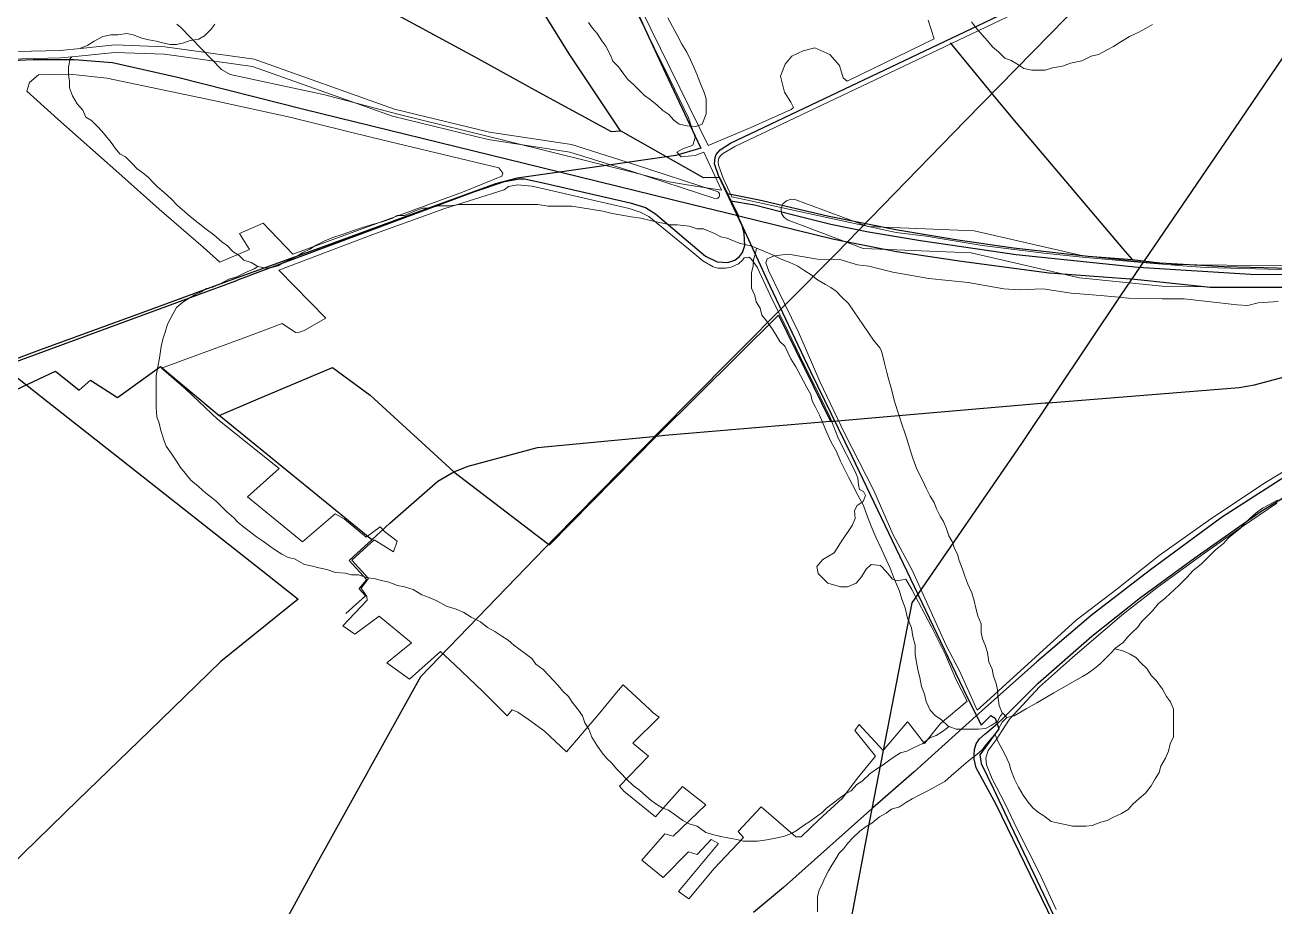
# Model space of a CAD drawing. Header units: metres. Extents: x 3 to 1027712, y 40 to 4430649.
# Drawn here: x 505099 to 507104, y 4404000 to 4405413 of the extents above; entities that cross this region are included whole.
import ezdxf

# ---------------------------------------------------------------- set-up
doc = ezdxf.new("R2010")
doc.units = ezdxf.units.M
doc.header["$MEASUREMENT"] = 0
for name, color, linetype, lineweight in [('Carreteras_5_km', 2, 'Continuous', 30), ('Cauces_artificiales_5_km', 141, 'Continuous', 30), ('Lineas_electricas_5_km', 1, 'Continuous', 30), ('Tuberias_distribucion_agua_ABAQUA', 5, 'Continuous', 30)]:
    doc.layers.add(name, color=color, linetype=linetype, lineweight=lineweight)
for name, color, linetype, lineweight, true_color in [('Habitats_5_km', 7, 'Continuous', 9, 0xbefad2), ('Humedales_5_km', 7, 'Continuous', 9, 0xdbcafc), ('Itinerarios_Espacios_naturales_Protegidos_5_km', 7, 'Continuous', 30, 0x3800b0)]:
    doc.layers.add(name, color=color, linetype=linetype, lineweight=lineweight, true_color=true_color)

msp = doc.modelspace()

# ---------------------------------------------------------------- linework, layer by layer
at = {"layer": 'Carreteras_5_km'}
for p, q in [((505440.9, 4405004.3, 1.4), (505482.1, 4405019.9, 1.4)), ((505437.7, 4405003.1, 1.3), (505440.9, 4405004.3, 1.4))]:
    msp.add_line(p, q, dxfattribs=at)
for points in [[(506206.3, 4405200.6, 1.3), (506207.9, 4405205.2, 1.2), (506214.4, 4405212.9, 1.2), (506231.1, 4405223.5, 1.1), (506703.5, 4405448, 1)], [(506211.6, 4405171.6, 1.6), (506205.1, 4405190.5, 1.4), (506206.3, 4405200.6, 1.3)], [(505482.1, 4405019.9, 1.4), (505819.1, 4405145.8, 1.1), (505868.2, 4405162.3, 1.3), (505892.5, 4405166.6, 1.7), (505900.7, 4405166.2, 1.7), (505932.4, 4405159.5, 1.7), (506070, 4405127.8, 1.9), (506094.3, 4405120.4, 2), (506110.7, 4405110.1, 2), (506191, 4405042.2, 1.8), (506209.7, 4405033.2, 1.6), (506226.4, 4405032.3, 1.7), (506237.8, 4405036.2, 1.7), (506245.1, 4405041.8, 1.5), (506250.3, 4405048.5, 1.5), (506253.7, 4405059.7, 1.7)], [(506252.7, 4405079.2, 2), (506249.4, 4405091, 2), (506211.6, 4405171.6, 1.6)], [(506253.7, 4405059.7, 1.7), (506253.2, 4405068.6, 1.8), (506252.7, 4405079.2, 2)], [(505067.9, 4404866.8, 1.5), (505379.1, 4404981.5, 1.4), (505437.7, 4405003.1, 1.3)]]:
    msp.add_polyline3d(points, dxfattribs=at)
at = {"layer": 'Cauces_artificiales_5_km'}
for points in [[(506244, 4405106.6, 2.4), (506239.5, 4405115.7, 4.2), (506226.1, 4405142.9, 4.2), (506213.1, 4405169.2, 4.2), (506211.9, 4405168.8, 4.2), (506187.5, 4405168, 3.9), (506054.4, 4405243.3, 4), (505972.2, 4405367.1, 4), (505838, 4405583.2, 4.1), (505744.6, 4405733.7, 4.1)], [(505838, 4405583.2, 4.1), (505718.8, 4405612.9, 0.7), (505503.5, 4405655, 0.3), (505385.2, 4405679.9, 0.5), (505383.9, 4405679.5, 0.3), (505286.5, 4405663, 2.8), (505287.6, 4405662.3, 2.9), (505335.6, 4405630.6, 4.6), (505454, 4405565.5, 2.1), (505467.1, 4405558.3, 1.8), (505535.7, 4405520.4, -0.3), (505624.2, 4405469.2, -0.5), (505820.6, 4405362.2, 2.6), (505922.4, 4405306.2, 3.2), (506039.4, 4405242.6, 4), (506054.4, 4405243.3, 4)], [(506583.3, 4405384.3, 3.1), (506649.6, 4405303.8, 3.3), (506651.2, 4405301.9, 3.3), (506689.1, 4405256.3, 3.4), (506860.3, 4405054, 3), (506875.1, 4405036.8, 2.8)], [(507116.8, 4404991.9, 2.1), (507000, 4404991.9, 2), (506879.6, 4405004.9, 2.4), (506873.7, 4405005.3, 2.4), (506871.7, 4405005.4, 2.4), (506742.2, 4405015.1, 2.3), (506601.1, 4405033.6, 2.1), (506497.2, 4405049.4, 2.2), (506418.4, 4405065, 2.2), (506415.2, 4405065.6, 2.2), (506394.2, 4405069.8, 2.2), (506244, 4405106.6, 2.4), (506242, 4405107.1, 2.4), (506240.4, 4405107.5, 2.4), (506167.9, 4405125.3, 2.5), (505899.8, 4405191, 2.6), (505546.7, 4405277.6, 2.6), (505343.7, 4405329, 2.8), (505239.9, 4405352.4, 2.8), (505178.2, 4405357.1, 2.9), (505112.7, 4405357.1, 3.1), (504985.2, 4405351.5, 3.3)], [(506226.1, 4405142.9, 4.2), (506276.9, 4405132.7, 0.5), (506386.6, 4405107, 0.7), (506496.3, 4405085, 0.5), (506595.3, 4405068.6, 0.3), (506685, 4405055.8, 0.4), (506804.7, 4405042.2, 0.6), (506875.1, 4405036.8, 2.8), (506919.4, 4405031.5, 0.5), (507022.7, 4405025.8, 1), (507149.3, 4405022.5, 3.2)], [(507825.6, 4405040.5, 1.5), (507815, 4405031.7, 1.2), (507812.9, 4405030, 1.2), (507785.9, 4405007.6, 1.3), (507700.7, 4404974.4, 1.6), (507606.2, 4404940.3, 2), (507520.2, 4404902.6, 2.5), (507367.9, 4404828.4, 2.7), (507248.7, 4404763.2, 2.9), (507148, 4404706.8, 2.9), (507018.5, 4404623.2, 2.9), (506902.2, 4404537.7, 2.9), (506809.2, 4404466.3, 2.9), (506722.3, 4404392, 3.2), (506634.7, 4404313.9, 3.3), (506628.8, 4404308.5, 3.3), (506625.2, 4404305.3, 3.3), (506624.9, 4404305, 3.3), (506525.5, 4404215.1, 3.4), (506458.8, 4404157, 3.5), (506454, 4404152.8, 3.5), (506435.1, 4404136.3, 3.4), (506315.8, 4404029.9, 3.9), (506267.9, 4403989.8, 4.1)], [(505655.5, 4404587.4, 3.8), (505424.5, 4404775.8, 4), (505410.6, 4404787.1, 4), (505469.7, 4404812, 4), (505592.6, 4404863.8, 4), (505653, 4404819.2, 4), (505787.4, 4404696.6, 4), (505937.1, 4404581.9, 4), (505940.7, 4404579.2, 4), (506112.3, 4404753.9, 3.9), (506113.2, 4404754.8, 3.9), (506307.6, 4404948, 4), (506391.3, 4404777.6, 3.4)], [(505613.7, 4404469.1, 5.3), (505645.7, 4404497.4, 3.8), (505635.3, 4404509.1, 3.8), (505647.4, 4404523.4, 3.8), (505619.1, 4404554.2, 3.8), (505632.4, 4404566.4, 3.8), (505655.5, 4404587.4, 3.8), (505684.7, 4404614, 3.8), (505761.3, 4404681.3, 3.9), (505787.4, 4404696.6, 3.9), (505809.9, 4404705.5, 3.9), (505921.2, 4404735.6, 3.9), (506107.6, 4404753.4, 3.9), (506112.3, 4404753.9, 3.9), (506125.3, 4404755.1, 3.9), (506391.3, 4404777.6, 3.4), (506396.7, 4404778, 3.4), (506451, 4404782.6, 3.3), (506735.5, 4404807, 3.3), (506738.2, 4404807.2, 3.3), (506740.7, 4404807.4, 3.3), (507046.7, 4404831.5, 3.3), (507071.4, 4404835.8, 3.3), (507317, 4404901.8, 3.3)], [(504962.8, 4404819, 1.7), (505001.2, 4404788.7, 2), (505094.9, 4404832.7, 2.6), (505148.1, 4404858.2, 2.8), (505186.5, 4404827.5, 2.8), (505204.6, 4404843.6, 2.9), (505247.6, 4404815.6, 3.2), (505316.6, 4404865.4, 3.3), (505410.6, 4404787.1, 4)], [(506767.2, 4403936.1, 2.1), (506656.9, 4404163.1, 2.1), (506625.1, 4404221.7, 2.2), (506621.5, 4404235.9, 2.2), (506621.5, 4404242.6, 2.2), (506622.3, 4404251.3, 2.2), (506625.1, 4404260.4, 2.2), (506630.2, 4404268.2, 2.2), (506639.4, 4404276.2, 2.2), (506642.1, 4404278.6, 2.2), (506658.9, 4404293.1, 2.2), (506667, 4404300.1, 2.2), (506724.5, 4404357.6, 2.1), (506810.3, 4404432.7, 2.1), (506888.4, 4404495.1, 2.1), (506975.7, 4404558.3, 2.1), (507081.9, 4404633.3, 2.1), (507202.2, 4404706.9, 2.1)]]:
    msp.add_polyline3d(points, dxfattribs=at)
at = {"layer": 'Habitats_5_km'}
for points in [[(507108.3, 4404651), (507094.2, 4404643.4), (507084, 4404638.4), (507073.8, 4404630.8), (507063.6, 4404621.9), (507055.9, 4404614.3), (507048.3, 4404605.4), (507038.1, 4404597.8), (507029.1, 4404590.2), (507021.5, 4404581.3), (507008.7, 4404571.2), (506998.5, 4404561.1), (506985.7, 4404548.4), (506972.9, 4404538.2), (506962.7, 4404526.8), (506949.9, 4404514.1), (506935.9, 4404501.5), (506928.2, 4404493.9), (506916.7, 4404485), (506907.8, 4404473.6), (506898.8, 4404464.7), (506889.9, 4404455.8), (506883.5, 4404446.9), (506875.8, 4404439.3), (506868.2, 4404431.7), (506860.5, 4404422.9), (506849, 4404414), (506847.5, 4404412.5), (506841.4, 4404406.4), (506833.7, 4404398.8), (506823.5, 4404388.6), (506814.5, 4404381), (506804.3, 4404373.4), (506795.4, 4404368.4), (506749.3, 4404341.8), (506737.6, 4404335), (506722.1, 4404326.1), (506705, 4404316.2), (506685.7, 4404305.1), (506674.3, 4404302.6), (506667.5, 4404309.4), (506666.7, 4404310.2), (506661.6, 4404321.6), (506660.4, 4404333.1), (506659.2, 4404347.1), (506656.7, 4404357.2), (506652.9, 4404368.7), (506650.4, 4404380.1), (506645.4, 4404391.6), (506642.9, 4404406.8), (506639.1, 4404418.3), (506635.3, 4404428.4), (506632.8, 4404438.6), (506632.9, 4404452.6), (506627.8, 4404465.3), (506624.1, 4404478), (506621.6, 4404489.5), (506617.8, 4404502.2), (506611.5, 4404516.2), (506606.5, 4404528.9), (506602.7, 4404540.3), (506597.7, 4404554.3), (506595.1, 4404564.5), (506590.1, 4404573.4), (506586.3, 4404584.8), (506581.3, 4404593.8), (506577.5, 4404605.2), (506572.5, 4404616.6), (506567.4, 4404625.6), (506561.1, 4404637), (506557.3, 4404647.2), (506551, 4404657.4), (506544.7, 4404670.1), (506538.4, 4404684.1), (506529.5, 4404700.6), (506523.2, 4404718.4), (506518.2, 4404734.9), (506514.4, 4404747.7), (506510.7, 4404759.1), (506505.6, 4404773.1), (506501.9, 4404784.5), (506498.1, 4404796), (506493.1, 4404811.2), (506490.6, 4404822.7), (506488.1, 4404832.9), (506484.3, 4404845.6), (506481.8, 4404855.7), (506478, 4404871), (506474.3, 4404886.3), (506472.7, 4404891.5), (506470.5, 4404895.2), (506460.4, 4404907.9), (506419.9, 4404966.4), (506408.5, 4404977.9), (506400.9, 4404985.5), (506392, 4404991.9), (506383.1, 4404997), (506370.4, 4405004.7), (506360.3, 4405012.3), (506350.1, 4405018.7), (506338.7, 4405026.3), (506324.7, 4405032.7), (506312, 4405037.8), (506299.3, 4405044.2), (506284.1, 4405050.6), (506272.5, 4405055.2), (506265, 4405058.3), (506244.7, 4405063.4), (506225.6, 4405071.1), (506215.4, 4405073.6), (506205.3, 4405078.7), (506187.5, 4405086.4), (506177.3, 4405086.4), (506164.6, 4405090.3), (506145.5, 4405092.9), (506134.1, 4405092.9), (506122.6, 4405095.4), (506104.8, 4405099.3), (506087.1, 4405103.1), (506071.8, 4405105.7), (506056.5, 4405108.3), (506041.3, 4405110.9), (506026, 4405114.7), (506009.5, 4405117.3), (505993, 4405119.9), (505976.4, 4405122.5), (505957.3, 4405122.5), (505938.3, 4405122.5), (505921.7, 4405125.1), (505903.9, 4405125.2), (505882.3, 4405125.2), (505872.1, 4405125.2), (505854.3, 4405125.3), (505836.5, 4405125.3), (505817.4, 4405125.4), (505797, 4405125.4), (505780.5, 4405122.9), (505762.7, 4405122.9), (505747.4, 4405119.2), (505737.2, 4405119.2), (505727, 4405115.4), (505707.9, 4405107.8), (505696.5, 4405107.8), (505687.5, 4405102.8), (505672.2, 4405097.7), (505654.4, 4405092.7), (505639.1, 4405087.6), (505626.4, 4405083.8), (505609.8, 4405077.5), (505593.3, 4405072.5), (505579.2, 4405066.2), (505566.5, 4405059.8), (505556.3, 4405053.5), (505544.8, 4405048.5), (505534.6, 4405042.1), (505524.4, 4405037.1), (505514.2, 4405032), (505505.3, 4405026.9), (505495.1, 4405024.4), (505484.9, 4405023.2), (505473.5, 4405025.7), (505473, 4405026), (505462, 4405032.1), (505450.6, 4405036), (505443, 4405043.6), (505432.8, 4405050), (505424, 4405058.9), (505415.1, 4405065.3), (505402.4, 4405076.7), (505389.7, 4405085.7), (505377, 4405095.8), (505364.4, 4405106), (505355.5, 4405113.7), (505344.1, 4405123.9), (505333.9, 4405134.1), (505322.5, 4405144.3), (505312.4, 4405153.2), (505304.8, 4405160.8), (505297.2, 4405168.5), (505288.3, 4405176.1), (505279.4, 4405182.5), (505270.5, 4405191.4), (505260.4, 4405201.6), (505251.5, 4405206.7), (505243.9, 4405215.6), (505237.6, 4405224.5), (505226.2, 4405238.5), (505217.3, 4405248.7), (505205.9, 4405260.2), (505197, 4405265.3), (505192, 4405276.7), (505183.1, 4405286.9), (505175.5, 4405299.6), (505170.5, 4405312.3), (505170.5, 4405322.5), (505169.3, 4405333.9), (505169.4, 4405345.4), (505172, 4405359.3), (505174.4, 4405362.2), (505243.6, 4405369.3), (505322.9, 4405366.3), (505464, 4405346.4), (505688.7, 4405266.9), (505842.2, 4405229.4), (505973, 4405209.4), (506071.5, 4405178.9), (506205.5, 4405134.9), (506208.2, 4405134.4), (506210.7, 4405135.4), (506212.6, 4405137.4), (506213.4, 4405139.9), (506213, 4405142.4), (506211.4, 4405144.9), (506209.3, 4405145.9), (506075.2, 4405189.9), (505975.7, 4405221.4), (505844.5, 4405241.4), (505692.1, 4405278.4), (505466.8, 4405358.4), (505323.9, 4405378.4), (505243.2, 4405381.3), (505188.4, 4405375.7), (505188.6, 4405375.8), (505200, 4405380.9), (505210.2, 4405387.2), (505224.3, 4405394.8), (505237, 4405397.3), (505248.5, 4405397.3), (505262.5, 4405399.8), (505272.6, 4405397.2), (505286.6, 4405392.1), (505298, 4405389.6), (505309.5, 4405387), (505319.7, 4405384.4), (505332.4, 4405381.9), (505342.5, 4405381.8), (505354, 4405384.4), (505364.2, 4405388.1), (505378.2, 4405390.6), (505387.1, 4405395.7), (505397.4, 4405405.9), (505403.7, 4405414.7)], [(506003, 4405417.2), (506009.4, 4405408.3), (506017, 4405399.4), (506024.6, 4405387.9), (506030.9, 4405379), (506038.5, 4405365), (506042.2, 4405354.9), (506051.1, 4405345.9), (506060, 4405334.5), (506066.3, 4405325.6), (506075.2, 4405317.9), (506082.8, 4405310.3), (506092.9, 4405300.1), (506101.8, 4405293.7), (506113.2, 4405284.8), (506122.1, 4405275.9), (506132.2, 4405269.5), (506139.8, 4405260.6), (506148.7, 4405254.2), (506161.4, 4405251.7), (506175.4, 4405250.4), (506185.6, 4405254.1), (506192, 4405270.6), (506192.1, 4405280.8), (506192.1, 4405294.8), (506188.4, 4405305), (506182.1, 4405320.2), (506177, 4405334.2), (506172, 4405345.7), (506166.9, 4405357.1), (506160.6, 4405369.8), (506153, 4405382.6), (506145.5, 4405396.6), (506137.9, 4405410.6), (506130.3, 4405424.5)], [(506617.6, 4405418.4), (506623.9, 4405409.5), (506634.1, 4405398), (506642.9, 4405387.8), (506651.8, 4405377.6), (506660.7, 4405370), (506670.8, 4405359.8), (506681, 4405356), (506689.9, 4405350.9), (506701.3, 4405343.2), (506714, 4405340.6), (506724.2, 4405340.6), (506735.6, 4405340.6), (506747.1, 4405344.4), (506763.6, 4405346.9), (506776.4, 4405351.9), (506794.2, 4405355.7), (506809.5, 4405363.3), (506821, 4405365.8), (506835, 4405373.4), (506845.2, 4405378.5), (506854.1, 4405384.8), (506870.7, 4405394.9), (506884.7, 4405401.3), (506896.2, 4405407.6), (506907.7, 4405413.9)], [(504903.3, 4405366.3), (505156, 4405372.3), (505188.4, 4405375.7), (505243.2, 4405381.3), (505323.9, 4405378.4), (505466.8, 4405358.4), (505692.1, 4405278.4), (505844.5, 4405241.4), (505975.7, 4405221.4), (506075.2, 4405189.9), (506209.3, 4405145.9), (506211.4, 4405144.9), (506213, 4405142.4), (506213.4, 4405139.9), (506212.6, 4405137.4), (506210.7, 4405135.4), (506208.2, 4405134.4), (506205.5, 4405134.9), (506071.5, 4405178.9), (505973, 4405209.4), (505842.2, 4405229.4), (505688.7, 4405266.9), (505464, 4405346.4), (505322.9, 4405366.3), (505243.6, 4405369.3), (505174.4, 4405362.2), (505156.8, 4405360.3), (504903.4, 4405354.3)], [(507124.1, 4405026.9), (506930.4, 4405028.9), (506796.3, 4405042.9), (506621.7, 4405082.9), (506450.9, 4405089.9), (506335.5, 4405132.9), (506328.3, 4405133.9), (506320.8, 4405131.4), (506315, 4405126.4), (506312.1, 4405118.9), (506312.7, 4405110.9), (506316.7, 4405104.4), (506323.3, 4405099.9), (506443.9, 4405054.9), (506617.1, 4405047.9), (506790.5, 4405007.9), (506928.4, 4404993.9), (507124.7, 4404991.9)], [(507124.7, 4404991.9), (506928.4, 4404993.9), (506790.5, 4405007.9), (506617.1, 4405047.9), (506443.9, 4405054.9), (506323.3, 4405099.9), (506316.7, 4405104.4), (506312.7, 4405110.9), (506312.1, 4405118.9), (506315, 4405126.4), (506320.8, 4405131.4), (506328.3, 4405133.9), (506335.5, 4405132.9), (506450.9, 4405089.9), (506621.7, 4405082.9), (506796.3, 4405042.9), (506930.4, 4405028.9), (507124.1, 4405026.9)], [(506370.2, 4403990.6), (506370.3, 4404002.1), (506370.3, 4404014.8), (506372.9, 4404026.2), (506378, 4404035.1), (506381.9, 4404045.2), (506388.3, 4404056.7), (506393.4, 4404065.6), (506399.8, 4404075.7), (506404.9, 4404084.6), (506412.6, 4404092.2), (506419, 4404101.1), (506426.7, 4404108.7), (506438.2, 4404120.1), (506448.4, 4404127.7), (506457.3, 4404132.8), (506470.1, 4404142.9), (506480.3, 4404149.2), (506489.2, 4404155.6), (506501.9, 4404159.3), (506513.4, 4404166.9), (506522.3, 4404172), (506532.5, 4404177.1), (506544, 4404183.4), (506554.2, 4404188.5), (506565.7, 4404194.8), (506574.6, 4404199.8), (506584.8, 4404208.7), (506596.3, 4404218.9), (506605.3, 4404226.5), (506615.5, 4404235.3), (506625.7, 4404242.9), (506634.6, 4404250.5), (506641, 4404259.4), (506650, 4404269.6), (506654.8, 4404275.1), (506655.1, 4404274.6), (506660.1, 4404263.2), (506666.4, 4404251.7), (506671.5, 4404242.8), (506677.8, 4404228.8), (506680.3, 4404218.7), (506686.6, 4404203.4), (506692.9, 4404190.7), (506700.5, 4404178), (506708.1, 4404166.5), (506715.7, 4404157.6), (506724.6, 4404150), (506733.5, 4404144.8), (506744.9, 4404135.9), (506755, 4404133.4), (506767.8, 4404130.8), (506779.2, 4404128.2), (506790.6, 4404128.2), (506800.8, 4404128.2), (506811, 4404129.4), (506825, 4404134.5), (506835.2, 4404137), (506844.1, 4404142.1), (506858.2, 4404148.4), (506868.4, 4404154.7), (506876, 4404163.6), (506886.2, 4404172.5), (506896.5, 4404181.3), (506905.4, 4404192.8), (506911.8, 4404204.2), (506918.2, 4404214.3), (506920.8, 4404224.5), (506928.5, 4404237.2), (506933.6, 4404248.6), (506936.2, 4404260), (506941.3, 4404271.5), (506941.4, 4404284.2), (506941.4, 4404294.3), (506941.5, 4404304.5), (506941.5, 4404315.9), (506936.5, 4404327.4), (506930.2, 4404336.3), (506923.8, 4404347.7), (506913.7, 4404361.7), (506906.1, 4404369.4), (506898.5, 4404380.8), (506889.6, 4404389.7), (506880.8, 4404398.7), (506871.9, 4404403.8), (506861.7, 4404408.9), (506851.6, 4404411.4), (506847.5, 4404412.5), (506849, 4404414), (506860.5, 4404422.9), (506868.2, 4404431.7), (506875.8, 4404439.3), (506883.5, 4404446.9), (506889.9, 4404455.8), (506898.8, 4404464.7), (506907.8, 4404473.6), (506916.7, 4404485), (506928.2, 4404493.9), (506935.9, 4404501.5), (506949.9, 4404514.1), (506962.7, 4404526.8), (506972.9, 4404538.2), (506985.7, 4404548.4), (506998.5, 4404561.1), (507008.7, 4404571.2), (507021.5, 4404581.3), (507029.1, 4404590.2), (507038.1, 4404597.8), (507048.3, 4404605.4), (507055.9, 4404614.3), (507063.6, 4404621.9), (507073.8, 4404630.8), (507084, 4404638.4), (507094.2, 4404643.4), (507108.3, 4404651)]]:
    msp.add_lwpolyline(points, dxfattribs=at)
for points in [[(506581.7, 4404288.1), (506571.1, 4404279.9), (506560.9, 4404273.6), (506550.7, 4404269.8), (506539.2, 4404260.9), (506525.2, 4404254.6), (506513.7, 4404248.3), (506503.6, 4404245.8), (506493.4, 4404239.4), (506484.4, 4404233.1), (506475.5, 4404226.8), (506464, 4404219.2), (506455.1, 4404212.8), (506442.3, 4404200.1), (506433.4, 4404195.1), (506424.4, 4404184.9), (506415.5, 4404179.9), (506405.3, 4404172.3), (506384.9, 4404157.1), (506377.2, 4404149.5), (506368.3, 4404143.1), (506358.1, 4404135.5), (506347.9, 4404129.2), (506337.7, 4404121.6), (506328.7, 4404116.5), (506316, 4404111.5), (506303.3, 4404109), (506289.2, 4404106.5), (506274, 4404103.9), (506261.2, 4404104), (506251.1, 4404104), (506240.9, 4404106.6), (506229.5, 4404109.1), (506215.5, 4404111.7), (506204, 4404114.3), (506191.3, 4404118.1), (506177.4, 4404128.3), (506164.7, 4404132.1), (506154.5, 4404137.2), (506140.5, 4404147.4), (506131.7, 4404153.8), (506121.5, 4404157.7), (506112.6, 4404162.8), (506103.7, 4404169.1), (506094.9, 4404176.8), (506084.7, 4404185.7), (506074.6, 4404193.3), (506063.2, 4404204.8), (506055.6, 4404212.4), (506047.9, 4404220.1), (506040.3, 4404229), (506032.7, 4404236.6), (506025.1, 4404245.6), (506016.3, 4404258.3), (506008.7, 4404271), (506003.7, 4404283.7), (505997.3, 4404293.9), (505993.6, 4404305.3), (505987.2, 4404314.3), (505977.1, 4404327), (505970.8, 4404335.9), (505961.9, 4404344.8), (505954.3, 4404353.7), (505946.7, 4404362.6), (505939.1, 4404370.3), (505930.2, 4404379.2), (505918.8, 4404388.1), (505912.5, 4404397), (505903.6, 4404403.4), (505893.5, 4404411), (505883.3, 4404418.7), (505874.4, 4404426.3), (505864.3, 4404432.7), (505852.9, 4404440.4), (505841.4, 4404446.7), (505830, 4404455.7), (505814.8, 4404463.3), (505803.4, 4404471), (505790.7, 4404476.1), (505775.4, 4404481.2), (505758.9, 4404490.1), (505747.5, 4404495.2), (505736, 4404499.1), (505722.1, 4404508), (505708.1, 4404511.8), (505696.7, 4404514.4), (505682.7, 4404519.5), (505671.2, 4404522.1), (505661.1, 4404524.7), (505647.1, 4404527.2), (505634.4, 4404531.1), (505622.9, 4404531.1), (505612.8, 4404533.7), (505597.5, 4404535), (505583.5, 4404540.1), (505570.8, 4404542.6), (505560.6, 4404545.2), (505547.9, 4404547.8), (505531.4, 4404556.7), (505521.3, 4404559.3), (505511.1, 4404564.4), (505500.9, 4404570.8), (505492.1, 4404577.1), (505481.9, 4404584.8), (505470.5, 4404592.4), (505459.1, 4404601.4), (505450.2, 4404607.7), (505441.3, 4404615.4), (505433.7, 4404623), (505423.6, 4404631.9), (505414.7, 4404640.8), (505407.1, 4404648.5), (505398.2, 4404656.1), (505389.3, 4404662.5), (505377.9, 4404672.7), (505365.2, 4404682.9), (505356.4, 4404694.3), (505348.8, 4404703.3), (505342.5, 4404713.4), (505334.9, 4404724.9), (505326, 4404737.6), (505322.2, 4404747.8), (505317.2, 4404763), (505314.7, 4404774.5), (505310.9, 4404784.7), (505309.7, 4404799.9), (505309.8, 4404810.1), (505309.8, 4404821.5), (505309.9, 4404835.5), (505309.9, 4404850.7), (505312.5, 4404864.7), (505315.1, 4404878.7), (505317.7, 4404897.7), (505320.3, 4404909.2), (505324.2, 4404920.6), (505328.1, 4404933.3), (505333.2, 4404943.5), (505342.2, 4404960), (505352.4, 4404968.8), (505362.6, 4404975.2), (505371.5, 4404980.2), (505381.7, 4404985.3), (505390.6, 4404990.3), (505400.8, 4404992.9), (505412.3, 4404997.9), (505426.3, 4405005.5), (505439, 4405009.3), (505451.8, 4405015.6), (505467.1, 4405021.9), (505473, 4405026), (505473.5, 4405025.7), (505484.9, 4405023.2), (505495.1, 4405024.4), (505505.3, 4405026.9), (505514.2, 4405032), (505524.4, 4405037.1), (505534.6, 4405042.1), (505544.8, 4405048.5), (505556.3, 4405053.5), (505566.5, 4405059.8), (505579.2, 4405066.2), (505593.3, 4405072.5), (505609.8, 4405077.5), (505626.4, 4405083.8), (505639.1, 4405087.6), (505654.4, 4405092.7), (505672.2, 4405097.7), (505687.5, 4405102.8), (505696.5, 4405107.8), (505707.9, 4405107.8), (505727, 4405115.4), (505737.2, 4405119.2), (505747.4, 4405119.2), (505762.7, 4405122.9), (505780.5, 4405122.9), (505797, 4405125.4), (505817.4, 4405125.4), (505836.5, 4405125.3), (505854.3, 4405125.3), (505872.1, 4405125.2), (505882.3, 4405125.2), (505903.9, 4405125.2), (505921.7, 4405125.1), (505938.3, 4405122.5), (505957.3, 4405122.5), (505976.4, 4405122.5), (505993, 4405119.9), (506009.5, 4405117.3), (506026, 4405114.7), (506041.3, 4405110.9), (506056.5, 4405108.3), (506071.8, 4405105.7), (506087.1, 4405103.1), (506104.8, 4405099.3), (506122.6, 4405095.4), (506134.1, 4405092.9), (506145.5, 4405092.9), (506164.6, 4405090.3), (506177.3, 4405086.4), (506187.5, 4405086.4), (506205.3, 4405078.7), (506215.4, 4405073.6), (506225.6, 4405071.1), (506244.7, 4405063.4), (506265, 4405058.3), (506272.5, 4405055.2), (506271.3, 4405049.4), (506267.5, 4405036.7), (506267.4, 4405026.5), (506264.8, 4405016.3), (506264.8, 4405003.6), (506264.7, 4404990.9), (506269.8, 4404979.5), (506272.3, 4404969.3), (506278.6, 4404959.1), (506281.1, 4404947.7), (506288.7, 4404938.8), (506297.6, 4404926), (506303.9, 4404915.9), (506310.2, 4404905.7), (506317.8, 4404898), (506322.9, 4404887.9), (506327.9, 4404877.7), (506335.5, 4404865), (506343.1, 4404851), (506348.1, 4404842.1), (506353.2, 4404831.9), (506359.5, 4404820.4), (506362, 4404810.3), (506367, 4404800.1), (506373.4, 4404787.4), (506378.4, 4404775.9), (506384.7, 4404760.7), (506392.3, 4404744.1), (506401.1, 4404728.9), (506407.4, 4404713.6), (506413.7, 4404700.9), (506420, 4404688.1), (506426.4, 4404675.4), (506435.2, 4404658.9), (506444, 4404642.3), (506450.3, 4404625.8), (506456.6, 4404609.3), (506464.2, 4404591.5), (506473, 4404572.4), (506480.6, 4404555.9), (506486.9, 4404541.9), (506491.9, 4404529.1), (506497, 4404516.4), (506502, 4404505), (506505.8, 4404492.3), (506510.8, 4404478.3), (506514.6, 4404461.7), (506520.9, 4404446.5), (506523.4, 4404432.5), (506527.1, 4404418.5), (506527.1, 4404403.3), (506529.6, 4404388), (506532.1, 4404376.6), (506534.6, 4404366.4), (506537.1, 4404352.4), (506542.1, 4404339.7), (506544.6, 4404328.3), (506550.9, 4404314.3), (506559.8, 4404305.3), (506568.7, 4404299), (506580.1, 4404288.8)], [(506667.5, 4404309.4), (506664.1, 4404305.1), (506659, 4404296.2), (506648.8, 4404289.9), (506639.9, 4404284.8), (506628.4, 4404283.6), (506618.2, 4404283.6), (506606.8, 4404283.6), (506592.8, 4404283.7), (506581.7, 4404288.1), (506580.1, 4404288.8), (506568.7, 4404299), (506559.8, 4404305.3), (506550.9, 4404314.3), (506544.6, 4404328.3), (506542.1, 4404339.7), (506537.1, 4404352.4), (506534.6, 4404366.4), (506532.1, 4404376.6), (506529.6, 4404388), (506527.1, 4404403.3), (506527.1, 4404418.5), (506523.4, 4404432.5), (506520.9, 4404446.5), (506514.6, 4404461.7), (506510.8, 4404478.3), (506505.8, 4404492.3), (506502, 4404505), (506497, 4404516.4), (506491.9, 4404529.1), (506486.9, 4404541.9), (506480.6, 4404555.9), (506473, 4404572.4), (506464.2, 4404591.5), (506456.6, 4404609.3), (506450.3, 4404625.8), (506444, 4404642.3), (506435.2, 4404658.9), (506426.4, 4404675.4), (506420, 4404688.1), (506413.7, 4404700.9), (506407.4, 4404713.6), (506401.1, 4404728.9), (506392.3, 4404744.1), (506384.7, 4404760.7), (506378.4, 4404775.9), (506373.4, 4404787.4), (506367, 4404800.1), (506362, 4404810.3), (506359.5, 4404820.4), (506353.2, 4404831.9), (506348.1, 4404842.1), (506343.1, 4404851), (506335.5, 4404865), (506327.9, 4404877.7), (506322.9, 4404887.9), (506317.8, 4404898), (506310.2, 4404905.7), (506303.9, 4404915.9), (506297.6, 4404926), (506288.7, 4404938.8), (506281.1, 4404947.7), (506278.6, 4404959.1), (506272.3, 4404969.3), (506269.8, 4404979.5), (506264.7, 4404990.9), (506264.8, 4405003.6), (506264.8, 4405016.3), (506267.4, 4405026.5), (506267.5, 4405036.7), (506271.3, 4405049.4), (506272.5, 4405055.2), (506284.1, 4405050.6), (506299.3, 4405044.2), (506312, 4405037.8), (506324.7, 4405032.7), (506338.7, 4405026.3), (506350.1, 4405018.7), (506360.3, 4405012.3), (506370.4, 4405004.7), (506383.1, 4404997), (506392, 4404991.9), (506400.9, 4404985.5), (506408.5, 4404977.9), (506419.9, 4404966.4), (506460.4, 4404907.9), (506470.5, 4404895.2), (506472.7, 4404891.5), (506474.3, 4404886.3), (506478, 4404871), (506481.8, 4404855.7), (506484.3, 4404845.6), (506488.1, 4404832.9), (506490.6, 4404822.7), (506493.1, 4404811.2), (506498.1, 4404796), (506501.9, 4404784.5), (506505.6, 4404773.1), (506510.7, 4404759.1), (506514.4, 4404747.7), (506518.2, 4404734.9), (506523.2, 4404718.4), (506529.5, 4404700.6), (506538.4, 4404684.1), (506544.7, 4404670.1), (506551, 4404657.4), (506557.3, 4404647.2), (506561.1, 4404637), (506567.4, 4404625.6), (506572.5, 4404616.6), (506577.5, 4404605.2), (506581.3, 4404593.8), (506586.3, 4404584.8), (506590.1, 4404573.4), (506595.1, 4404564.5), (506597.7, 4404554.3), (506602.7, 4404540.3), (506606.5, 4404528.9), (506611.5, 4404516.2), (506617.8, 4404502.2), (506621.6, 4404489.5), (506624.1, 4404478), (506627.8, 4404465.3), (506632.9, 4404452.6), (506632.8, 4404438.6), (506635.3, 4404428.4), (506639.1, 4404418.3), (506642.9, 4404406.8), (506645.4, 4404391.6), (506650.4, 4404380.1), (506652.9, 4404368.7), (506656.7, 4404357.2), (506659.2, 4404347.1), (506660.4, 4404333.1), (506661.6, 4404321.6), (506666.7, 4404310.2)], [(506654.8, 4404275.1), (506657.6, 4404278.4), (506666.6, 4404294.9), (506674.3, 4404302.6), (506685.7, 4404305.1), (506705, 4404316.2), (506722.1, 4404326.1), (506737.6, 4404335), (506749.3, 4404341.8), (506795.4, 4404368.4), (506804.3, 4404373.4), (506814.5, 4404381), (506823.5, 4404388.6), (506833.7, 4404398.8), (506841.4, 4404406.4), (506847.5, 4404412.5), (506851.6, 4404411.4), (506861.7, 4404408.9), (506871.9, 4404403.8), (506880.8, 4404398.7), (506889.6, 4404389.7), (506898.5, 4404380.8), (506906.1, 4404369.4), (506913.7, 4404361.7), (506923.8, 4404347.7), (506930.2, 4404336.3), (506936.5, 4404327.4), (506941.5, 4404315.9), (506941.5, 4404304.5), (506941.4, 4404294.3), (506941.4, 4404284.2), (506941.3, 4404271.5), (506936.2, 4404260), (506933.6, 4404248.6), (506928.5, 4404237.2), (506920.8, 4404224.5), (506918.2, 4404214.3), (506911.8, 4404204.2), (506905.4, 4404192.8), (506896.5, 4404181.3), (506886.2, 4404172.5), (506876, 4404163.6), (506868.4, 4404154.7), (506858.2, 4404148.4), (506844.1, 4404142.1), (506835.2, 4404137), (506825, 4404134.5), (506811, 4404129.4), (506800.8, 4404128.2), (506790.6, 4404128.2), (506779.2, 4404128.2), (506767.8, 4404130.8), (506755, 4404133.4), (506744.9, 4404135.9), (506733.5, 4404144.8), (506724.6, 4404150), (506715.7, 4404157.6), (506708.1, 4404166.5), (506700.5, 4404178), (506692.9, 4404190.7), (506686.6, 4404203.4), (506680.3, 4404218.7), (506677.8, 4404228.8), (506671.5, 4404242.8), (506666.4, 4404251.7), (506660.1, 4404263.2), (506655.1, 4404274.6)]]:
    msp.add_lwpolyline(points, close=True, dxfattribs=at)
at = {"layer": 'Humedales_5_km'}
for points in [[(506547.7, 4405421, 1), (506557.6, 4405390.8, 0.7), (506418, 4405323.1, 0.7), (506411.5, 4405328.3, 0.9), (506405.5, 4405348.1, 0.6), (506390.4, 4405365.8, 1.2), (506366.2, 4405376.6, 1.5), (506347.3, 4405371.8, 1.6), (506329.2, 4405363.2, 0.8), (506318.4, 4405350.3, 1.1), (506311.1, 4405331.3, 1.5), (506317.5, 4405305.5, 1.6), (506327.4, 4405289.5, 1.9), (506331.8, 4405280.9, 1.4), (506328.3, 4405277.4, 1.1), (506262.4, 4405248.1, 1.1), (506195.1, 4405220.1, 1), (506149.8, 4405312.5, 0.9), (506056.7, 4405502.3, 0.9)], [(506057.4, 4405480.1, 0.8), (506133.6, 4405326.2, 0.8), (506163.6, 4405264.4, 1), (506174.2, 4405232.9, 1.6), (506170.4, 4405220.4, 1.9), (506154.5, 4405214.3, 2.8), (506145, 4405209.4, 2.2), (506151.5, 4405201.8, 1.8), (506174.2, 4405204.1, 1), (506187.9, 4405209, 0.9), (506201.9, 4405179.4, 1.8), (506216.7, 4405148, 0.6), (506164.4, 4405156.4, 0.3), (506132.7, 4405161.5, 1.3), (506073.6, 4405177.2, 1.1), (505875.2, 4405226.4, 0.9), (505697.4, 4405270.1, 1.2), (505580.1, 4405301.2, 1), (505428.2, 4405333.8, 2), (505414.6, 4405341.6, 1.1), (505349.1, 4405409.1, 0.8), (505342.7, 4405414.7, 0.8)], [(507220.7, 4405017.8, 1.3), (507093.2, 4405021.3, 1.4), (506992.4, 4405024.4, 1.4), (506955.8, 4405026.8, 1.4), (506884.8, 4405032.6, 1.4), (506795.4, 4405041, 1.4), (506733.3, 4405047.1, 1.4), (506634.4, 4405059.5, 1.4), (506544.7, 4405074.5, 1.4), (506496.7, 4405080.6, 1.4), (506397.7, 4405101.7, 1.4), (506314.4, 4405119.9, 1.4), (506258.4, 4405132.3, 1.5), (506232.8, 4405137.5, 1.5), (506218.9, 4405167.3, 1.5), (506211.7, 4405188.2, 1), (506211.3, 4405193.7, 1), (506212.3, 4405199.6, 0.9), (506214.1, 4405202.7, 0.8), (506217.8, 4405206.3, 0.8), (506237.7, 4405218.5, 0.7), (506441.6, 4405314.9, 0.6), (506740.4, 4405457.7, 0.5)], [(507196.9, 4404744.8, 1), (507086.5, 4404677.7, 0.9), (506997.4, 4404618.7, 0.9), (506918.3, 4404562.4, 0.9), (506850.7, 4404508.2, 0.9), (506785.3, 4404458.8, 0.8), (506666.8, 4404350.6, 0.8), (506647.4, 4404332.8, 0.8), (506626.4, 4404314, 0.8), (506598.3, 4404377.3, 0.8), (506577.1, 4404416.8, 0.8), (506522.7, 4404537.8, 0.8), (506491.3, 4404596.7, 0.8), (506461, 4404666.5, 0.8), (506413.9, 4404758.4, 0.8), (506374, 4404841.5, 0.9), (506350.4, 4404895.9, 0.9), (506340.1, 4404920.5, 0.9), (506317.4, 4404966.4, 0.9), (506292.6, 4405018.4, 0.9), (506287.3, 4405031.7, 0.9), (506289.9, 4405038, 0.9), (506301.1, 4405042.7, 0.9), (506323.4, 4405045.6, 0.9), (506370.4, 4405037.8, 0.9), (506406.3, 4405036.9, 0.9), (506434.4, 4405028.4, 0.9), (506452.7, 4405026.2, 0.9), (506491.3, 4405016.8, 0.9), (506548.8, 4405006.5, 0.9), (506612.1, 4404999.9, 0.9), (506669.4, 4404990, 0.9), (506694, 4404988.3, 0.9), (506731.7, 4404990, 0.9), (506777.1, 4404982.9, 0.9), (506805, 4404980.9, 0.9), (506842.7, 4404977.8, 0.9), (506869, 4404974.9, 1), (506923.2, 4404973.8, 1), (506958.4, 4404973.8, 1), (506996.3, 4404969.5, 1), (507042.7, 4404964.6, 1), (507060.8, 4404963.1, 1), (507077.3, 4404967.7, 1), (507109.4, 4404969.8, 1)], [(506753.4, 4403994.6, 1.2), (506725.7, 4404054.1, 1.2), (506690.7, 4404123.5, 1.2), (506671.6, 4404163.9, 1.2), (506650.8, 4404204.2, 1.2), (506641.6, 4404226.3, 1.2), (506640.5, 4404237.8, 1.2), (506644.1, 4404249.6, 1.2), (506656.7, 4404266.7, 1.2), (506666.4, 4404281.6, 1.2), (506678.4, 4404299.7, 1.2), (506726.3, 4404351.6, 1.2), (506779.2, 4404398.9, 1.2), (506858.3, 4404466.5, 1.1), (506914.7, 4404510.3, 1.1), (506991.3, 4404566.2, 1.1), (507050.5, 4404608, 1.1), (507107.2, 4404646.1, 1.1)]]:
    msp.add_polyline3d(points, dxfattribs=at)
for points in [[(505102.3, 4405306.8, 1.7), (505106.6, 4405321, 2), (505120.8, 4405333.1, 2.7), (505171.2, 4405334.5, 1.6), (505230.8, 4405328.1, 1.6), (505401.9, 4405291.9, 1.1), (505524, 4405265.6, 1.6), (505658.2, 4405232.3, 1.7), (505859.2, 4405184, 1.6), (505865.5, 4405175.5, 1.6), (505864.1, 4405170.5, 1.5), (505800.9, 4405144.9, 1), (505529, 4405045.5, 1.3), (505481.5, 4405095.3, 1.1), (505443.2, 4405079, 0.8), (505459.7, 4405053.2, 1.1), (505412.1, 4405032.9, 1.2), (505384.9, 4405057, 1.2), (505314.3, 4405117.9, 1.3), (505249.9, 4405175.3, 1.3), (505152.3, 4405262.3, 1.5)], [(506164.3, 4404011.8, 1.3), (506147.5, 4404023.5, 1.3), (506211.4, 4404100.3, 2.9), (506200, 4404106.8, 2.9), (506177.2, 4404082.6, 2.1), (506163.5, 4404086.9, 2.2), (506123, 4404046.1, 1.2), (506088.7, 4404073.7, 1.5), (506125.5, 4404115.7, 2.1), (506139, 4404112.3, 2), (506191.4, 4404162.2, 1.7), (506154.1, 4404191.6, 1.7), (506110.4, 4404143.1, 1.4), (506059.6, 4404184.1, 1.6), (506052.8, 4404192.4, 1.3), (506099.3, 4404240.3, 1.2), (506074.2, 4404261.5, 1), (506116.7, 4404303.1, 1.2), (506107, 4404310.2, 0.8), (506101.6, 4404315.4, 0.9), (506058.8, 4404355, 1.7), (506050.5, 4404345.6, 0.9), (506018.9, 4404306.5, 0.9), (505968.1, 4404247.5, 0.9), (505932.7, 4404280.3, 1.1), (505928.1, 4404283.7, 1.1), (505907, 4404299.4, 0.9), (505889.9, 4404310.8, 1.4), (505880.8, 4404314.8, 1.5), (505872.5, 4404305.1, 1.2), (505833.7, 4404343.9, 1.3), (505788.3, 4404387.5, 1.2), (505765.5, 4404408.1, 1.5), (505715.9, 4404363.9, 1.1), (505679.9, 4404390.1, 1.1), (505719.3, 4404422.1, 1), (505667.4, 4404464.9, 1.5), (505628.6, 4404436, 1), (505608.9, 4404449.7, 1.3), (505648.3, 4404490.5, 1.4), (505647.4, 4404496.5, 1.7), (505638.6, 4404509.9, 1.2), (505650.3, 4404525.3, 1.3), (505623.7, 4404554.7, 1.1), (505659.4, 4404587.5, 1), (505690.2, 4404568.4, 1), (505696.5, 4404585.2, 1.1), (505675.7, 4404600.9, 1), (505669.1, 4404608.1, 1), (505646.6, 4404591.5, 0.8), (505611.2, 4404620.9, 0.8), (505596.6, 4404628.9, 0.9), (505544.3, 4404584, 1.1), (505456.3, 4404656.2, 1), (505506.8, 4404701.7, 1.2), (505408.6, 4404780.3, 0.9), (505358.1, 4404828.7, 1.4), (505318.4, 4404862.6, 1.1), (505459.3, 4404914.7, 1.4), (505511.8, 4404934.6, 1), (505533.3, 4404920, 0.9), (505539.6, 4404920.7, 0.9), (505547.3, 4404923, 1.2), (505582, 4404943.1, 1.7), (505506.5, 4405019.8, 1.3), (505657.5, 4405077.1, 1.4), (505772.6, 4405119.1, 1.4), (505867.9, 4405148.7, 0.9), (505874.9, 4405153.9, 0.9), (505889, 4405156.7, 1), (505912.9, 4405154.8, 1), (506068.1, 4405119.1, 1.3), (506085.8, 4405113.2, 1.1), (506099.8, 4405105.9, 1.5), (506164.1, 4405053.7, 2), (506186.3, 4405035, 1.7), (506203.1, 4405025.3, 1.9), (506210.7, 4405022.9, 2), (506222.6, 4405023, 1.9), (506232, 4405025, 1.8), (506243.9, 4405030, 1.7), (506250.7, 4405036.7, 1.8), (506252.7, 4405039.7, 1.8), (506260.5, 4405040.7, 1.8), (506263.2, 4405039.3, 1.8), (506268.3, 4405032.4, 1.8), (506273.7, 4405024.8, 1.8), (506298, 4404971.8, 1.7), (506317.1, 4404935.2, 1.7), (506347.9, 4404870.5, 1.6), (506366.4, 4404833.1, 1.6), (506390.9, 4404783.8, 1.6), (506404.1, 4404749.2, 1.5), (506430.4, 4404698.2, 1.5), (506435.1, 4404687, 1.5), (506436, 4404675.4, 1.4), (506437.8, 4404668.3, 1.4), (506444, 4404664.7, 1.4), (506447.6, 4404658.5, 1.4), (506443.8, 4404648.7, 1.4), (506434, 4404642.4, 1.4), (506429.7, 4404634.4, 1.4), (506430.6, 4404621.7, 1.4), (506426.2, 4404610.5, 1.4), (506407.2, 4404582.4, 1.3), (506397, 4404566.6, 1.3), (506378.7, 4404555.7, 1.3), (506369.5, 4404544.8, 1.3), (506371.5, 4404533.6, 1.3), (506386.9, 4404517.8, 1.3), (506407.4, 4404512, 1.3), (506418.6, 4404512.2, 1.2), (506432.4, 4404517.8, 1.2), (506440.9, 4404528.3, 1.2), (506448.3, 4404540.5, 1.2), (506456.5, 4404547.7, 1.2), (506471.4, 4404546.1, 1.2), (506480.4, 4404536.5, 1.2), (506490.8, 4404524.5, 1.2), (506498, 4404521.6, 1.1), (506512.2, 4404524.5, 1.1), (506521.6, 4404508, 1.1), (506553.1, 4404447.8, 1.1), (506575.7, 4404402.9, 1), (506593, 4404362.7, 1.1), (506610.7, 4404328.6, 1.1), (506567.1, 4404292.2, 1.5), (506541.8, 4404260.8, 1.7), (506516.5, 4404293.9, 2), (506515, 4404295.7, 2), (506475.8, 4404249.4, 0.4), (506437.4, 4404291.1, 0.9), (506430.5, 4404281.7, 1.4), (506463.6, 4404240.6, 1.3), (506433.9, 4404204.4, 1.3), (506410.3, 4404173.3, 1.6), (506372.6, 4404138.5, 1.1), (506344.4, 4404111.1, 1.8), (506335.5, 4404111.1, 1.8), (506280.2, 4404159.3, 1.4), (506243.4, 4404119.7, 1.7), (506251.9, 4404110, 1), (506204.6, 4404060.3, 1)]]:
    msp.add_polyline3d(points, close=True, dxfattribs=at)
at = {"layer": 'Itinerarios_Espacios_naturales_Protegidos_5_km'}
msp.add_lwpolyline([(507184.8, 4405011.8), (507064.6, 4405013.2), (506884.6, 4405024.2), (506689.1, 4405044.6), (506535.4, 4405067.2), (506452.3, 4405081), (506391.8, 4405093.4), (506332.1, 4405108), (506269.4, 4405124), (506231.5, 4405130.6), (506294.2, 4404995), (506359, 4404857.3), (506425.3, 4404721.7), (506525.2, 4404512.6), (506603.9, 4404348.6), (506633, 4404290.3), (506648.3, 4404305.7), (506655.6, 4404301.3), (506661.4, 4404284.5), (506639.1, 4404254.1), (506630.6, 4404242.6), (506633, 4404228.8), (506652.7, 4404188), (506674.6, 4404141.3), (506822.5, 4403830.2)], dxfattribs=at)
at = {"layer": 'Lineas_electricas_5_km'}
for points in [[(507901.9, 4406579.4, 1.9), (507690.4, 4406360.5, 1), (507462.5, 4406129.5, 0.7), (507246.4, 4405910.7, 0.8), (507057.7, 4405719.1, 1.3), (506823.3, 4405480, 0.8), (506607.7, 4405260, 0.9), (506399.3, 4405045.6, 1.3), (506162.5, 4404807.2, 1.1), (505948.8, 4404590.1, 0.9), (505733.7, 4404367.6, 1.2), (505567.5, 4404068.4, 1.5), (505399.2, 4403758.9, 2.5), (505329.9, 4403635, 2.7)], [(507942.7, 4406585.1, 1.9), (507776.4, 4406334.9, 0.9), (507604.1, 4406080.8, 0.8), (507418.7, 4405806.5, 0.6), (507221.3, 4405516.1, 0.7), (507039.4, 4405247.2, 0.7), (506857.4, 4404981, 1.4), (506697.6, 4404742, 1.3), (506521.7, 4404486.3, 2), (506453.9, 4404136.9, 1.7), (506397.5, 4403838.7, 2.2), (506343.7, 4403552.7, 1.6), (506272.2, 4403188.2, 2.1), (506219.6, 4402916.9, 2.8)]]:
    msp.add_polyline3d(points, dxfattribs=at)
at = {"layer": 'Tuberias_distribucion_agua_ABAQUA'}
for points in [[(506070.6, 4405457.7), (506123.1, 4405344.2), (506174.1, 4405234.7), (506183.1, 4405215.5), (506143.4, 4405203.6), (506012.8, 4405185.1), (505888.8, 4405167.4), (505854, 4405158.6), (505737.7, 4405116.2), (505583.3, 4405059.7), (505434, 4405005.4), (505288.4, 4404952.1), (505122.5, 4404891.4), (505064.1, 4404869.7)], [(505066.9, 4404863.3), (505135.8, 4404808.9), (505253.6, 4404716.2), (505369.5, 4404624.9), (505488.3, 4404531.2), (505537.3, 4404492.5), (505413.5, 4404392.5), (505298.4, 4404280.3), (505184.3, 4404170.1), (505074.9, 4404063.4)]]:
    msp.add_lwpolyline(points, dxfattribs=at)

doc.saveas('drawing.dxf')
